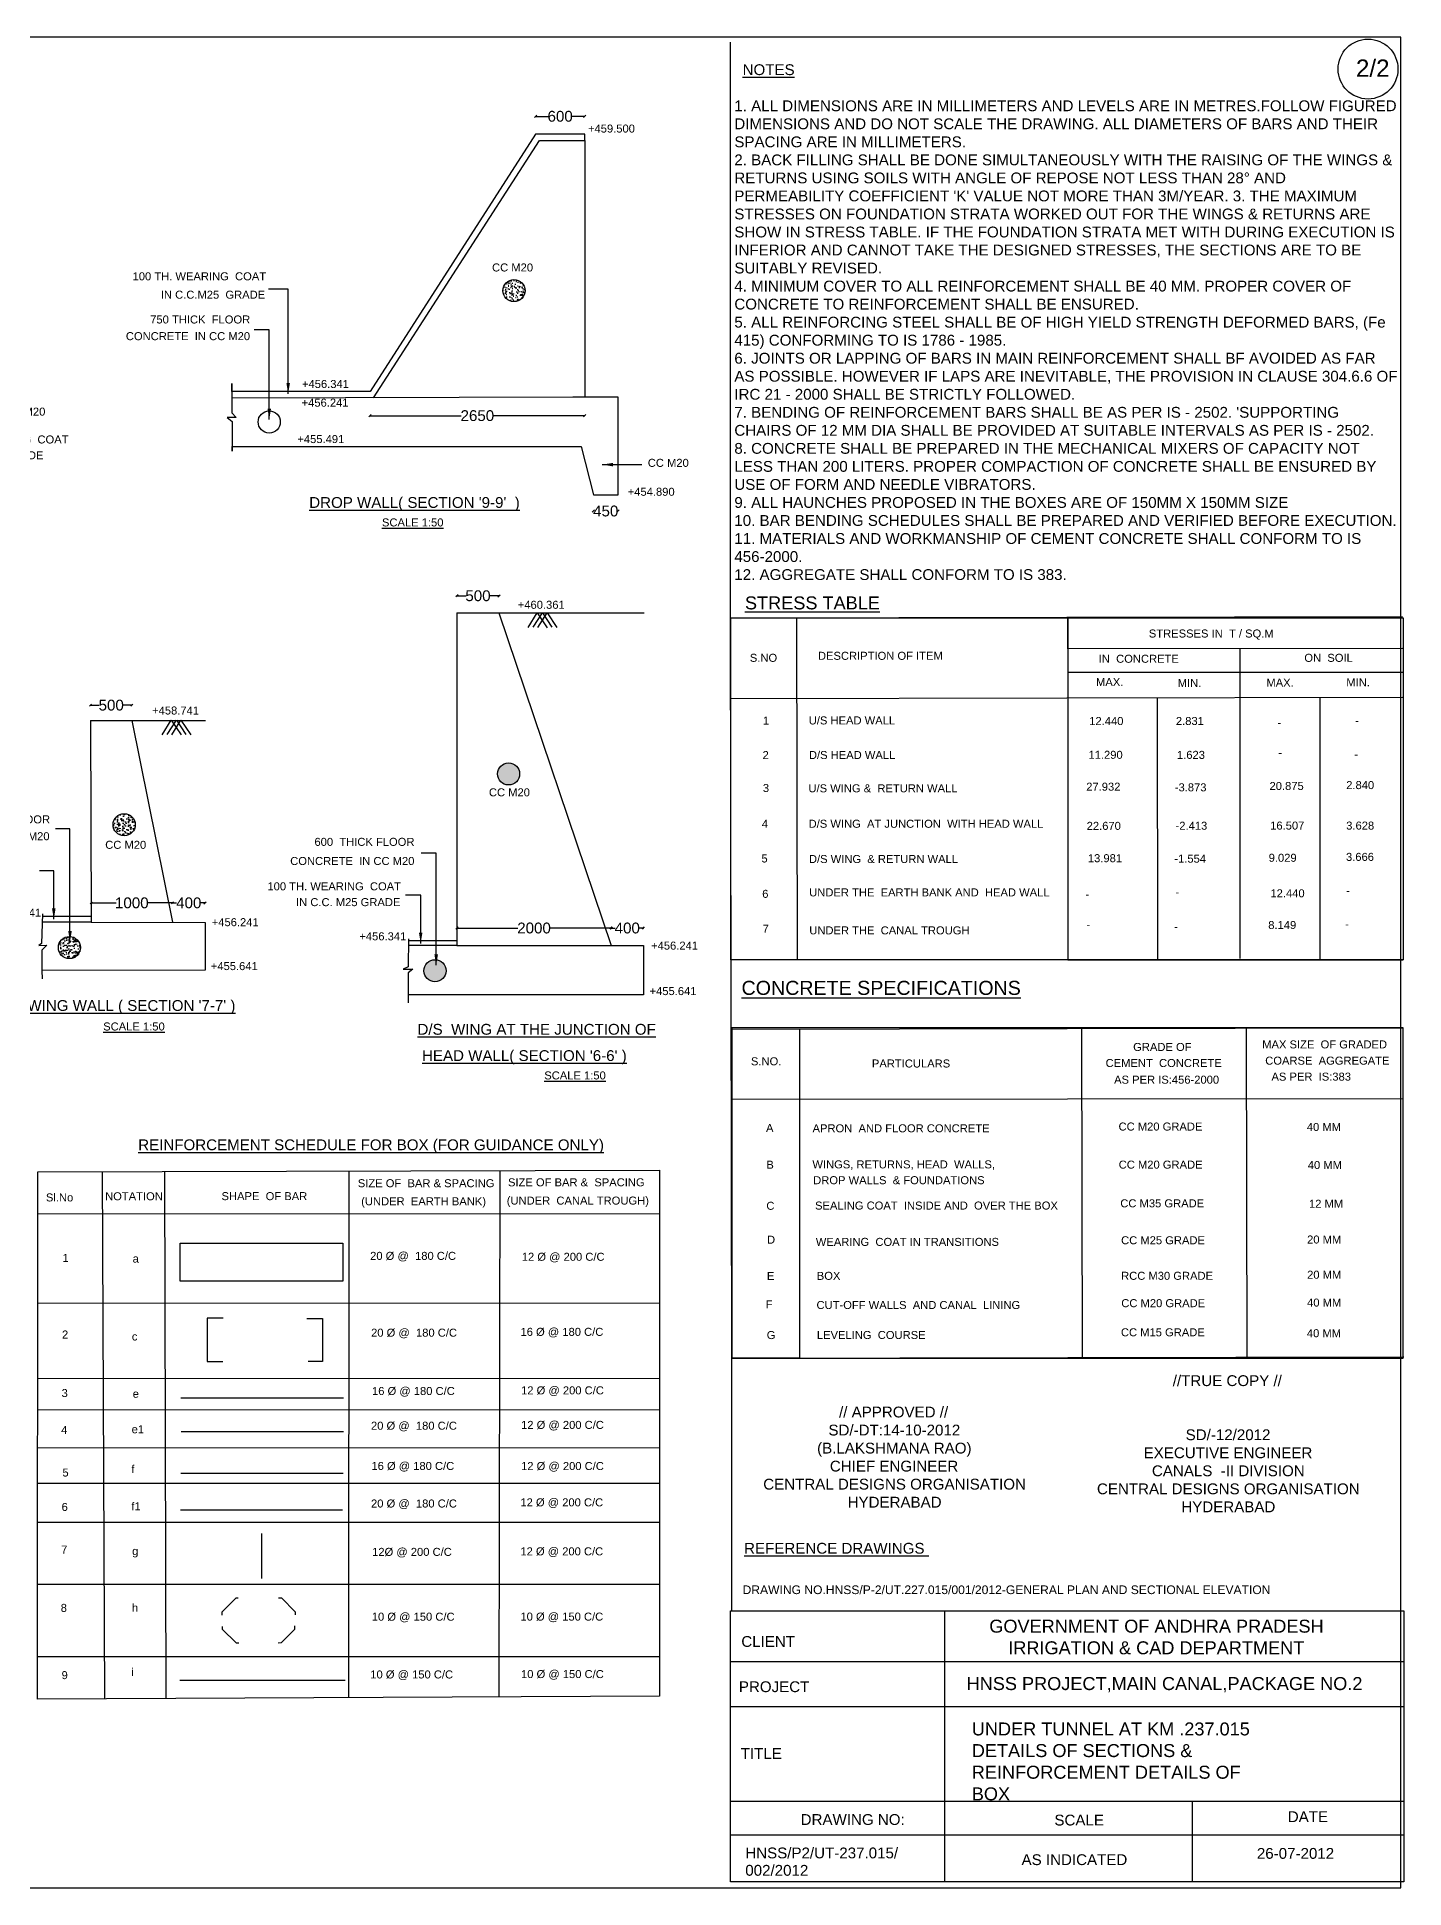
# Model space of a CAD drawing. Header units: millimetres. Extents: x 5124 to 2909731, y 2311 to 44621088.
# Drawn here: x 2846527 to 2909731, y 44535521 to 44621088 of the extents above; entities that cross this region are included whole.
import ezdxf

# ---------------------------------------------------------------- set-up
doc = ezdxf.new("R2010")
doc.units = ezdxf.units.MM
doc.header["$MEASUREMENT"] = 0
for name, color, linetype in [('DIMENSION', 7, 'Continuous'), ('DRAWING', 2, 'Continuous'), ('TEXT', 1, 'Continuous')]:
    doc.layers.add(name, color=color, linetype=linetype)
doc.styles.get("Standard").update_dxf_attribs({"font": 'arial.ttf', "height": 500})
doc.dimstyles.get("Standard").update_dxf_attribs({"dimtxt": 80, "dimasz": 100, "dimexe": 0.18, "dimexo": 0.0625, "dimgap": 0.09, "dimtad": 0, "dimdec": 0, "dimzin": 0, "dimdsep": 46, "dimtxsty": 'Standard', "dimblk": 'OBLIQUE', "dimcen": 0.09, "dimse1": 1, "dimse2": 1, "dimadec": 0, "dimazin": 0, "dimtfac": 1, "dimtdec": 0, "dimtofl": 0, "dimtmove": 0, "dimatfit": 3, "dimfxl": 0, "dimtolj": 1, "dimtzin": 0, "dimarcsym": 0})
pattern_1 = [(50, (0, 0), (358.6300913, -31.3760675), [37.5, -412.5]), (355, (0, 0), (-69.3756668, 376.096067), [30, -330]), (100.4514, (29.9, -2.6), (289.2546909, 344.719771), [31.870095, -350.571056]), (46.1842, (0, 100), (533.6205243, -82.759507), [56.25, -618.75]), (96.6356, (44.47, 93.1), (467.331353, 487.0589355), [47.805144, -525.8565]), (351.1842, (0, 100), (467.3309726, 487.0593005), [45, -495]), (21, (50, 75), (298.453526, -201.3094453), [37.5, -412.5]), (326, (50, 75), (121.657666, 362.5750225), [30, -330]), (71.4514, (74.87, 58.22), (420.1113143, 161.2652484), [31.870095, -350.571056]), (37.5, (0, 0), (6.07992766, 166.4469269), [0, -326, 0, -335, 0, -331.25]), (7.5, (0, 0), (131.5347687, 197.20585594), [0, -191, 0, -318.5, 0, -126.25]), (327.5, (-111.5, 0), (266.9112181, -11.27743587), [0, -125, 0, -390, 0, -517.5]), (317.5, (-161.5, 0), (291.5930847, 50.0524912), [0, -162.5, 0, -259, 0, -367.5])]

# ---------------------------------------------------------------- blocks, each defined once
blk = doc.blocks.new('_Oblique')
at = {"color": 0, "linetype": 'ByBlock', "lineweight": -2}
blk.add_line((-0.5, -0.5), (0.5, 0.5), dxfattribs=at)
blk = doc.blocks.new('*D14')
at = {"layer": 'Defpoints', "color": 0, "transparency": 16777216}
for p in [(2871849, 44617420), (2869581, 44616592), (2871849, 44616592)]:
    blk.add_point(p, dxfattribs=at)
at = {"layer": 'DIMENSION', "color": 0, "lineweight": -2, "transparency": 16777216}
for p, q in [((2869581, 44617420), (2870162, 44617420)), ((2871849, 44617420), (2871268, 44617420))]:
    blk.add_line(p, q, dxfattribs=at)
at = {"layer": 'DIMENSION', "color": 0, "lineweight": -2, "transparency": 16777216, "xscale": 100, "yscale": 100, "zscale": 100, "rotation": 180}
blk.add_blockref('_Oblique', (2869581, 44617420), dxfattribs=at)
at = {"layer": 'DIMENSION', "color": 0, "lineweight": -2, "transparency": 16777216, "xscale": 100, "yscale": 100, "zscale": 100}
blk.add_blockref('_Oblique', (2871849, 44617420), dxfattribs=at)
at = {"layer": 'DIMENSION', "color": 0, "transparency": 16777216, "insert": (2870715, 44617420), "char_height": 500, "attachment_point": 5}
blk.add_mtext('\\A1;600', dxfattribs=at)
blk = doc.blocks.new('*D15')
at = {"layer": 'Defpoints', "color": 0, "transparency": 16777216}
for p in [(2861925, 44604705), (2871849, 44604432), (2871849, 44603583)]:
    blk.add_point(p, dxfattribs=at)
at = {"layer": 'DIMENSION', "color": 0, "lineweight": -2, "transparency": 16777216}
for p, q in [((2861925, 44603583), (2866137, 44603583)), ((2871849, 44603583), (2867637, 44603583))]:
    blk.add_line(p, q, dxfattribs=at)
at = {"layer": 'DIMENSION', "color": 0, "lineweight": -2, "transparency": 16777216, "xscale": 100, "yscale": 100, "zscale": 100, "rotation": 180}
blk.add_blockref('_Oblique', (2861925, 44603583), dxfattribs=at)
at = {"layer": 'DIMENSION', "color": 0, "lineweight": -2, "transparency": 16777216, "xscale": 100, "yscale": 100, "zscale": 100}
blk.add_blockref('_Oblique', (2871849, 44603583), dxfattribs=at)
at = {"layer": 'DIMENSION', "color": 0, "transparency": 16777216, "insert": (2866887, 44603583), "char_height": 500, "attachment_point": 5}
blk.add_mtext('\\A1;2650', dxfattribs=at)
blk = doc.blocks.new('*D16')
at = {"layer": 'Defpoints', "color": 0, "transparency": 16777216}
for p in [(2872252, 44599927), (2873391, 44599927), (2873391, 44599173)]:
    blk.add_point(p, dxfattribs=at)
at = {"layer": 'DIMENSION', "color": 0, "lineweight": -2, "transparency": 16777216}
for p, q in [((2872252, 44599173), (2872260, 44599173)), ((2873391, 44599173), (2873383, 44599173))]:
    blk.add_line(p, q, dxfattribs=at)
at = {"layer": 'DIMENSION', "color": 0, "lineweight": -2, "transparency": 16777216, "xscale": 100, "yscale": 100, "zscale": 100, "rotation": 180}
blk.add_blockref('_Oblique', (2872252, 44599173), dxfattribs=at)
at = {"layer": 'DIMENSION', "color": 0, "lineweight": -2, "transparency": 16777216, "xscale": 100, "yscale": 100, "zscale": 100}
blk.add_blockref('_Oblique', (2873391, 44599173), dxfattribs=at)
at = {"layer": 'DIMENSION', "color": 0, "transparency": 16777216, "insert": (2872822, 44599173), "char_height": 500, "attachment_point": 5}
blk.add_mtext('\\A1;450', dxfattribs=at)
blk = doc.blocks.new('*D25')
at = {"layer": 'Defpoints', "color": 0, "transparency": 16777216}
for p in [(2850913, 44590199), (2849002, 44589494), (2850913, 44589493)]:
    blk.add_point(p, dxfattribs=at)
at = {"layer": 'DIMENSION', "color": 0, "lineweight": -2, "transparency": 16777216}
for p, q in [((2849002, 44590199), (2849406, 44590199)), ((2850913, 44590199), (2850509, 44590199))]:
    blk.add_line(p, q, dxfattribs=at)
at = {"layer": 'DIMENSION', "color": 0, "lineweight": -2, "transparency": 16777216, "xscale": 100, "yscale": 100, "zscale": 100, "rotation": 180}
blk.add_blockref('_Oblique', (2849002, 44590199), dxfattribs=at)
at = {"layer": 'DIMENSION', "color": 0, "lineweight": -2, "transparency": 16777216, "xscale": 100, "yscale": 100, "zscale": 100}
blk.add_blockref('_Oblique', (2850913, 44590199), dxfattribs=at)
at = {"layer": 'DIMENSION', "color": 0, "transparency": 16777216, "insert": (2849958, 44590199), "char_height": 500, "attachment_point": 5}
blk.add_mtext('\\A1;500', dxfattribs=at)
blk = doc.blocks.new('*D26')
at = {"layer": 'Defpoints', "color": 0, "transparency": 16777216}
for p in [(2852794, 44581059), (2849027, 44580170), (2852794, 44580175)]:
    blk.add_point(p, dxfattribs=at)
at = {"layer": 'DIMENSION', "color": 0, "lineweight": -2, "transparency": 16777216}
for p, q in [((2849027, 44581059), (2850188, 44581059)), ((2852794, 44581059), (2851633, 44581059))]:
    blk.add_line(p, q, dxfattribs=at)
at = {"layer": 'DIMENSION', "color": 0, "lineweight": -2, "transparency": 16777216, "xscale": 100, "yscale": 100, "zscale": 100, "rotation": 180}
blk.add_blockref('_Oblique', (2849027, 44581059), dxfattribs=at)
at = {"layer": 'DIMENSION', "color": 0, "lineweight": -2, "transparency": 16777216, "xscale": 100, "yscale": 100, "zscale": 100}
blk.add_blockref('_Oblique', (2852794, 44581059), dxfattribs=at)
at = {"layer": 'DIMENSION', "color": 0, "transparency": 16777216, "insert": (2850910, 44581059), "char_height": 500, "attachment_point": 5}
blk.add_mtext('\\A1;1000', dxfattribs=at)
blk = doc.blocks.new('*D27')
at = {"layer": 'Defpoints', "color": 0, "transparency": 16777216}
for p in [(2854295, 44581059), (2852794, 44580175), (2854295, 44580180)]:
    blk.add_point(p, dxfattribs=at)
at = {"layer": 'DIMENSION', "color": 0, "lineweight": -2, "transparency": 16777216}
for p, q in [((2852794, 44581059), (2852983, 44581059)), ((2854295, 44581059), (2854106, 44581059))]:
    blk.add_line(p, q, dxfattribs=at)
at = {"layer": 'DIMENSION', "color": 0, "lineweight": -2, "transparency": 16777216, "xscale": 100, "yscale": 100, "zscale": 100, "rotation": 180}
blk.add_blockref('_Oblique', (2852794, 44581059), dxfattribs=at)
at = {"layer": 'DIMENSION', "color": 0, "lineweight": -2, "transparency": 16777216, "xscale": 100, "yscale": 100, "zscale": 100}
blk.add_blockref('_Oblique', (2854295, 44581059), dxfattribs=at)
at = {"layer": 'DIMENSION', "color": 0, "transparency": 16777216, "insert": (2853544, 44581059), "char_height": 500, "attachment_point": 5}
blk.add_mtext('\\A1;400', dxfattribs=at)
blk = doc.blocks.new('*D28')
at = {"layer": 'Defpoints', "color": 0, "transparency": 16777216}
for p in [(2867885, 44595256), (2865945, 44594463), (2867885, 44594463)]:
    blk.add_point(p, dxfattribs=at)
at = {"layer": 'DIMENSION', "color": 0, "lineweight": -2, "transparency": 16777216}
for p, q in [((2865945, 44595256), (2866363, 44595256)), ((2867885, 44595256), (2867467, 44595256))]:
    blk.add_line(p, q, dxfattribs=at)
at = {"layer": 'DIMENSION', "color": 0, "lineweight": -2, "transparency": 16777216, "xscale": 100, "yscale": 100, "zscale": 100, "rotation": 180}
blk.add_blockref('_Oblique', (2865945, 44595256), dxfattribs=at)
at = {"layer": 'DIMENSION', "color": 0, "lineweight": -2, "transparency": 16777216, "xscale": 100, "yscale": 100, "zscale": 100}
blk.add_blockref('_Oblique', (2867885, 44595256), dxfattribs=at)
at = {"layer": 'DIMENSION', "color": 0, "transparency": 16777216, "insert": (2866915, 44595256), "char_height": 500, "attachment_point": 5}
blk.add_mtext('\\A1;500', dxfattribs=at)
blk = doc.blocks.new('*D29')
at = {"layer": 'Defpoints', "color": 0, "transparency": 16777216}
for p in [(2873070, 44579896), (2865945, 44579088), (2873070, 44579088)]:
    blk.add_point(p, dxfattribs=at)
at = {"layer": 'DIMENSION', "color": 0, "lineweight": -2, "transparency": 16777216}
for p, q in [((2865945, 44579896), (2868757, 44579896)), ((2873070, 44579896), (2870258, 44579896))]:
    blk.add_line(p, q, dxfattribs=at)
at = {"layer": 'DIMENSION', "color": 0, "lineweight": -2, "transparency": 16777216, "xscale": 100, "yscale": 100, "zscale": 100, "rotation": 180}
blk.add_blockref('_Oblique', (2865945, 44579896), dxfattribs=at)
at = {"layer": 'DIMENSION', "color": 0, "lineweight": -2, "transparency": 16777216, "xscale": 100, "yscale": 100, "zscale": 100}
blk.add_blockref('_Oblique', (2873070, 44579896), dxfattribs=at)
at = {"layer": 'DIMENSION', "color": 0, "transparency": 16777216, "insert": (2869508, 44579896), "char_height": 500, "attachment_point": 5}
blk.add_mtext('\\A1;2000', dxfattribs=at)
blk = doc.blocks.new('*D30')
at = {"layer": 'Defpoints', "color": 0, "transparency": 16777216}
for p in [(2874567, 44579896), (2873070, 44579088), (2874567, 44579088)]:
    blk.add_point(p, dxfattribs=at)
at = {"layer": 'DIMENSION', "color": 0, "lineweight": -2, "transparency": 16777216}
for p, q in [((2873070, 44579896), (2873257, 44579896)), ((2874567, 44579896), (2874380, 44579896))]:
    blk.add_line(p, q, dxfattribs=at)
at = {"layer": 'DIMENSION', "color": 0, "lineweight": -2, "transparency": 16777216, "xscale": 100, "yscale": 100, "zscale": 100, "rotation": 180}
blk.add_blockref('_Oblique', (2873070, 44579896), dxfattribs=at)
at = {"layer": 'DIMENSION', "color": 0, "lineweight": -2, "transparency": 16777216, "xscale": 100, "yscale": 100, "zscale": 100}
blk.add_blockref('_Oblique', (2874567, 44579896), dxfattribs=at)
at = {"layer": 'DIMENSION', "color": 0, "transparency": 16777216, "insert": (2873818, 44579896), "char_height": 500, "attachment_point": 5}
blk.add_mtext('\\A1;400', dxfattribs=at)

msp = doc.modelspace()

# ---------------------------------------------------------------- hatches: boundary and pattern name
at = {"layer": 'DIMENSION'}
h = msp.add_hatch(dxfattribs=at)
h.set_pattern_fill('AR-CONC', color=256, scale=50, style=0)
h.set_pattern_definition(pattern_1)
h.paths.add_polyline_path([(2868068.7, 44609366.2, 1), (2869091.8, 44609366.2, 1)])
h = msp.add_hatch(dxfattribs=at)
h.set_pattern_fill('AR-CONC', color=256, scale=50, style=0)
h.set_pattern_definition(pattern_1)
h.paths.add_polyline_path([(2867817.1, 44587024.6, 1), (2868840.2, 44587024.6, 1)])
h.paths.add_polyline_path([(2864416.5, 44577921.7, 1), (2865439.6, 44577921.7, 1)])
h = msp.add_hatch(dxfattribs=at)
h.set_pattern_fill('AR-CONC', color=256, scale=50, style=0)
h.set_pattern_definition(pattern_1)
h.paths.add_polyline_path([(2850045.2, 44584672.1, 1), (2851068.3, 44584672.1, 1)])
h.paths.add_polyline_path([(2847515.7, 44578996.7, 1), (2848538.7, 44578996.7, 1)])

# ---------------------------------------------------------------- linework, layer by layer
at = {"layer": 'DIMENSION', "color": 0}
for points in [[(2909588.2, 44621087.8), (2778033.6, 44621087.8), (2778033.6, 44535521), (2909588.2, 44535521)], [(2878610.2, 44594235.2), (2909688, 44594235.2), (2909688, 44578431.7), (2878610.2, 44578431.7)], [(2909694.3, 44575282), (2878652.7, 44575282), (2878652.7, 44560017.9), (2909694.3, 44560017.9)], [(2878596.7, 44548335.2), (2909730.8, 44548335.2), (2909730.8, 44535801.6), (2878596.7, 44535801.6)]]:
    msp.add_lwpolyline(points, close=True, dxfattribs=at)
for points in [[(2878652.7, 44548335.2), (2878652.7, 44560017.9), (2878586, 44594235.1), (2878586, 44620845.1)], [(2846560.8, 44562565), (2875314.1, 44562556.5)], [(2846560.8, 44559089.4), (2875314.1, 44559081)], [(2846560.8, 44557634.6), (2875314.1, 44557626.1)], [(2846560.8, 44555883.3), (2875314.1, 44555874.9)], [(2846560.8, 44554239.8), (2875314.1, 44554231.4)], [(2846560.8, 44552434.7), (2875314.1, 44552426.3)], [(2846560.8, 44549568.3), (2875314.1, 44549559.8)], [(2888492.3, 44548335.2), (2888492.3, 44535801.6)], [(2846560.8, 44546227.4), (2875314.1, 44546219)], [(2878596.7, 44545986), (2909730.8, 44545986)], [(2878596.7, 44543909.5), (2909730.8, 44543909.5)], [(2878596.7, 44539534), (2909730.8, 44539534)], [(2899943.5, 44539534), (2899943.5, 44535801.6)], [(2878596.7, 44537976.6), (2909730.8, 44537976.6)]]:
    msp.add_lwpolyline(points, dxfattribs=at)
msp.add_circle((2908068.5, 44619607.5), 1385.1, dxfattribs=at)
at = {"layer": 'DRAWING', "color": 0}
for points in [[(2871848.9, 44616323.5), (2871848.9, 44616592), (2869580.5, 44616592), (2861925.4, 44604705.3), (2855538, 44604705.3), (2855538, 44605077), (2855538, 44603719.3), (2855735.6, 44603496.4), (2855325.2, 44603496.4), (2855549.4, 44603310.4), (2855549.4, 44601936), (2855549.4, 44602158), (2871684.3, 44602158), (2872252.5, 44599926.5), (2873390.6, 44599926.5), (2873390.6, 44604431.7), (2871297.2, 44604431.7), (2855538, 44604398.2), (2855538, 44604398.2)], [(2862092.1, 44604412.1), (2869760.2, 44616311.6), (2871848.9, 44616311.6), (2871848.9, 44604431.7)], [(2865945.1, 44594462.6), (2865945.1, 44579088), (2874566.6, 44579088), (2874566.6, 44576810.8), (2863714.2, 44576810.8)], [(2865945.1, 44594462.6), (2874595.2, 44594462.6)], [(2867884.7, 44594462.6), (2873070, 44579088)], [(2869233.4, 44593794.8), (2869656.7, 44594462.6), (2870112.3, 44593781)], [(2869468.1, 44593799.4), (2869900.6, 44594462.6), (2870333.1, 44593799.4)], [(2869684.4, 44593785.6), (2870107.7, 44594462.6), (2870558.6, 44593785.6)], [(2878610.2, 44594235.2), (2909657.2, 44594295.6)], [(2909660.1, 44592825.9), (2894187.3, 44592805.5), (2894187.3, 44592805.5), (2894184.5, 44594265.5), (2894184.5, 44578431.7), (2878629.8, 44578412.4)], [(2881690.2, 44578416.2), (2881659.4, 44594241.1)], [(2902148.1, 44592816), (2902148.1, 44578488.3)], [(2909662.3, 44591710.8), (2894184.5, 44591710.8)], [(2878614.8, 44590514), (2909664.5, 44590574.5)], [(2898349.7, 44578431.7), (2898339.6, 44590552.4), (2898339.6, 44590552.4)], [(2905845.3, 44590567), (2905845.3, 44578431.7)], [(2849002.2, 44589494.2), (2849026.6, 44580169.7), (2854294.8, 44580148.9), (2854301.3, 44577954.4), (2846757.2, 44577927.9)], [(2849002.2, 44589494.2), (2854311.9, 44589489.7)], [(2850913.3, 44589492.6), (2852794.3, 44580175.5)], [(2852308.3, 44588836.1), (2852731.6, 44589504), (2853187.1, 44588822.4)], [(2852543, 44588840.7), (2852975.5, 44589504), (2853408, 44588840.7)], [(2852759.2, 44588827), (2853182.5, 44589504), (2853633.4, 44588827)], [(2846775.4, 44580558.5), (2846735.3, 44579175.2), (2846611.2, 44579093.6), (2846981, 44579105.6), (2846745.1, 44578870), (2846757.2, 44577927.9), (2846759.2, 44577553.8)], [(2846775.4, 44580439.7), (2849021.7, 44580439.7)], [(2849026.8, 44580168.5), (2846771.8, 44580168.5)], [(2863699.4, 44579397.6), (2863691.2, 44578103.3), (2863464, 44577999.9), (2863907.1, 44577999.9), (2863693.4, 44577829.2), (2863693.4, 44576442.2)], [(2865945.1, 44579088), (2863690.1, 44579088)], [(2863698.9, 44579316.3), (2865945.1, 44579316.3)], [(2894184.5, 44578431.7), (2909688, 44578431.7)], [(2878633.8, 44575221.4), (2909694.3, 44575282)], [(2881783.6, 44575227.6), (2881783.6, 44560021.8), (2878652.7, 44560017.9), (2909723.9, 44560078.4)], [(2894861.4, 44560049.4), (2894831.8, 44575253)], [(2902429.2, 44575267.8), (2902458.8, 44560064.2)], [(2909700.7, 44572005.7), (2878637.8, 44571967.1)], [(2846564.8, 44568620.3), (2875315.9, 44568697.8), (2875308.8, 44544385.8), (2846548.6, 44544254.4), (2846564.8, 44568620.3)], [(2849532.3, 44568628.3), (2849643.6, 44544268.5)], [(2852497.3, 44544281.6), (2852431.7, 44568636.1)], [(2860940.4, 44568659), (2860928.7, 44544320.1)], [(2867902.1, 44544351.9), (2867938.9, 44568677.9)], [(2846563.5, 44566699), (2875315.3, 44566690.6)], [(2853141.4, 44565327.6), (2860672.7, 44565327.6), (2860672.7, 44563579.4), (2853143.5, 44563579.4), (2853143.5, 44565327.6)], [(2855140.2, 44561862.8), (2854395.5, 44561862.8), (2854395.5, 44559862), (2855123.1, 44559862)], [(2859000.9, 44561854.2), (2859728.5, 44561854.2), (2859728.5, 44559862), (2859060.8, 44559862)], [(2853170.5, 44558185.8), (2860690.4, 44558185.8)], [(2853198.3, 44556617.4), (2860704, 44556617.4)], [(2853170.1, 44554695.1), (2860675.8, 44554695.1)], [(2853156.2, 44553008.5), (2860648.3, 44553008.5)], [(2856909.1, 44551902.5), (2856909.1, 44549824.5)], [(2855083.7, 44548138.5), (2855083.7, 44548293.4), (2855732.1, 44548927), (2855821.4, 44548936.4)], [(2857691.3, 44548936.4), (2857827.5, 44548936.4), (2858457.1, 44548284), (2858466.5, 44548152.6)], [(2855088.2, 44547616.2), (2855088.2, 44547489.5), (2855731.9, 44546860.6), (2855858.7, 44546860.6)], [(2857678.1, 44546855.5), (2857837.8, 44546874.2), (2858443.9, 44547489), (2858448.6, 44547634.5)], [(2853127.7, 44545127.4), (2860777, 44545127.4)]]:
    msp.add_lwpolyline(points, dxfattribs=at)
for centre in [(2868580.2, 44609366.2), (2857262.1, 44603293.1), (2868328.7, 44587024.6), (2850556.8, 44584672.1), (2848027.2, 44578996.7), (2864928.1, 44577921.7)]:
    msp.add_circle(centre, 511.5, dxfattribs=at)

# ---------------------------------------------------------------- texts
at = {"layer": 'DIMENSION', "color": 0}
for s, height, p in [('%%UNOTES', 500, (2879151, 44619328.2)), ('2/2', 800, (2907509.6, 44619247.6)), ('%%UREFERENCE DRAWINGS ', 500, (2879220.7, 44550975.5)), ('DRAWING NO.HNSS/P-2/UT.227.015/001/2012-GENERAL PLAN AND SECTIONAL ELEVATION', 400, (2879150, 44549106.8)), ('CLIENT ', 500, (2879091.6, 44546665.3)), ('PROJECT', 500, (2878978.5, 44544574.7)), ('TITLE', 500, (2879063.4, 44541487)), ('DRAWING NO:', 500, (2881834.7, 44538435.8)), ('SCALE ', 500, (2893567.8, 44538409.7)), ('DATE ', 500, (2904358.3, 44538565.9)), ('HNSS/P2/UT-237.015/', 500, (2879275.6, 44536890.5)), ('AS INDICATED ', 500, (2892048.6, 44536579.5)), ('26-07-2012', 500, (2902928.5, 44536869.6)), ('002/2012', 500, (2879275.6, 44536087.3))]:
    msp.add_text(s, height=height, dxfattribs=at).set_placement(p)
at = {"layer": 'DIMENSION', "color": 0, "attachment_point": 1}
for s, insert, char_height, width in [("1. ALL DIMENSIONS ARE IN MILLIMETERS AND LEVELS ARE IN METRES.FOLLOW FIGURED DIMENSIONS AND DO NOT SCALE THE DRAWING. ALL DIAMETERS OF BARS AND THEIR SPACING ARE IN MILLIMETERS. \\P2. BACK FILLING SHALL BE DONE SIMULTANEOUSLY WITH THE RAISING OF THE WINGS & RETURNS USING SOILS WITH ANGLE OF REPOSE NOT LESS THAN 28° AND PERMEABILITY COEFFICIENT 'K' VALUE NOT MORE THAN 3M/YEAR. 3. THE MAXIMUM STRESSES ON FOUNDATION STRATA WORKED OUT FOR THE WINGS & RETURNS ARE SHOW IN STRESS TABLE. IF THE FOUNDATION STRATA MET WITH DURING EXECUTION IS INFERIOR AND CANNOT TAKE THE DESIGNED STRESSES, THE SECTIONS ARE TO BE SUITABLY REVISED. \\P4. MINIMUM COVER TO ALL REINFORCEMENT SHALL BE 40 MM. PROPER COVER OF CONCRETE TO REINFORCEMENT SHALL BE ENSURED. \\P5. ALL REINFORCING STEEL SHALL BE OF HIGH YIELD STRENGTH DEFORMED BARS, (Fe 415) CONFORMING TO IS 1786 - 1985. \\P6. JOINTS OR LAPPING OF BARS IN MAIN REINFORCEMENT SHALL BF AVOIDED AS FAR AS POSSIBLE. HOWEVER IF LAPS ARE INEVITABLE, THE PROVISION IN CLAUSE 304.6.6 OF IRC 21 - 2000 SHALL BE STRICTLY FOLLOWED. \\P7. BENDING OF REINFORCEMENT BARS SHALL BE AS PER IS - 2502. 'SUPPORTING CHAIRS OF 12 MM DIA SHALL BE PROVIDED AT SUITABLE INTERVALS AS PER IS - 2502. \\P8. CONCRETE SHALL BE PREPARED IN THE MECHANICAL MIXERS OF CAPACITY NOT LESS THAN 200 LITERS. PROPER COMPACTION OF CONCRETE SHALL BE ENSURED BY USE OF FORM AND NEEDLE VIBRATORS. \\P9. ALL HAUNCHES PROPOSED IN THE BOXES ARE OF 150MM X 150MM SIZE \\P10. BAR BENDING SCHEDULES SHALL BE PREPARED AND VERIFIED BEFORE EXECUTION. 11. MATERIALS AND WORKMANSHIP OF CEMENT CONCRETE SHALL CONFORM TO IS 456-2000. \\P12. AGGREGATE SHALL CONFORM TO IS 383. ", (2878769, 44618158.4), 500, 30619.573), ('\\pi3551.3;//TRUE COPY //\\P\\pi6074;\\P\\pi5977; \\P\\pi4147.2;SD/-12/2012 \\P\\pi2205.3;EXECUTIVE ENGINEER \\P\\pi2588;CANALS  -II DIVISION  \\P\\pi46.044;CENTRAL DESIGNS ORGANISATION \\P\\pi3947;HYDERABAD', (2895488.6, 44559223.4), 500, 12148.022), ('\\pi3648;// APPROVED // \\P\\pi3157.6;SD/-DT:14-10-2012 \\P\\pi2634;(B.LAKSHMANA RAO) \\P\\pi3223.9;CHIEF ENGINEER  \\P\\pi143.08;CENTRAL DESIGNS ORGANISATION  \\P\\pi4044;HYDERABAD ', (2879961.8, 44557773.1), 500, 12342.087), ('\\pi967.05;GOVERNMENT OF ANDHRA PRADESH \\P\\pi1843.5;IRRIGATION & CAD DEPARTMENT', (2889589.7, 44547923.8), 600, 17283.621), ('HNSS PROJECT,MAIN CANAL,PACKAGE NO.2', (2889507.5, 44545270.4), 600, 19314.294), ('UNDER TUNNEL AT KM .237.015\\PDETAILS OF SECTIONS & REINFORCEMENT DETAILS OF BOX ', (2889747.6, 44543172.6), 600, 14390.741)]:
    msp.add_mtext(s, dxfattribs=dict(at, insert=insert, char_height=char_height, width=width))
at = {"layer": 'TEXT', "color": 0}
for s, height, p in [('+459.500', 370, (2872001.8, 44616670.9)), ('CC M20', 370, (2867566.4, 44610249.4)), ('100 TH. WEARING  COAT', 370, (2850945, 44609841)), ('IN C.C.M25  GRADE', 370, (2852251.5, 44608991.3)), ('750 THICK  FLOOR', 370, (2851760.6, 44607845.1)), ('CONCRETE  IN CC M20', 370, (2850635.1, 44607074.1)), ('+456.341', 370, (2858777.4, 44604864)), ('+456.241', 370, (2858759.9, 44603998.3)), ('CONCRETE  IN CC M20', 370, (2841169.8, 44603585.4)), ('100 TH. WEARING  COAT', 370, (2841809, 44602298.4)), ('+455.491', 370, (2858564.2, 44602316.9)), ('IN C.C. M25 GRADE', 370, (2842000.5, 44601565.8)), ('CC M20', 370, (2874767.4, 44601217.5)), ('+454.890', 370, (2873838.5, 44599880.3)), ("%%UDROP WALL( SECTION '9-9'  )", 500, (2859112.1, 44599319.5)), ('%%USCALE 1:50', 370, (2862475.9, 44598462.9)), ('+460.361', 370, (2868755.4, 44594656.1)), ('%%USTRESS TABLE', 600, (2879259.4, 44594628.5)), ('STRESSES IN  T / SQ.M', 370, (2897932.7, 44593328)), ('S.NO', 370, (2879486.1, 44592204.6)), ('DESCRIPTION OF ITEM', 370, (2882634.9, 44592297.2)), ('IN  CONCRETE', 370, (2895617.3, 44592160.8)), ('ON  SOIL', 370, (2905123.9, 44592203.8)), ('MAX.', 370, (2895492, 44591085.4)), ('MIN.', 370, (2907063.7, 44591072.8)), ('MIN.', 370, (2899267.2, 44591042.3)), ('MAX.', 370, (2903369.4, 44591054.8)), ('+458.741', 370, (2851847.5, 44589768.3)), ('1', 370, (2880088.1, 44589301.8)), ('U/S HEAD WALL', 370, (2882210, 44589309.7)), ('12.440', 370, (2895177.2, 44589281.7)), ('2.831', 370, (2899184.5, 44589284.4)), ('-', 370, (2903879.1, 44589206.8)), ('-', 370, (2907475, 44589298.4)), ('2', 370, (2880074, 44587709.3)), ('D/S HEAD WALL', 370, (2882217.7, 44587711.8)), ('11.290', 370, (2895143.2, 44587721)), ('1.623', 370, (2899234.4, 44587717.7)), ('-', 370, (2903919.8, 44587823)), ('-', 370, (2907434.1, 44587741.6)), ('CC M20', 370, (2867421.7, 44585985.7)), ('3', 370, (2880088.1, 44586187.4)), ('U/S WING &  RETURN WALL', 370, (2882195.8, 44586172.1)), ('27.932', 370, (2895039.2, 44586246.8)), ('-3.873', 370, (2899133.4, 44586216.2)), ('20.875', 370, (2903513.9, 44586280.3)), ('2.840', 370, (2907058.8, 44586321.1)), ('600 THICK  FLOOR', 370, (2842507.2, 44584735.9)), ('4', 370, (2880039.3, 44584530.3)), ('D/S WING  AT JUNCTION  WITH HEAD WALL', 370, (2882203.7, 44584533.2)), ('22.670', 370, (2895059.3, 44584436.1)), ('-2.413', 370, (2899169.8, 44584441.4)), ('16.507', 370, (2903544.4, 44584448.8)), ('3.628', 370, (2907058.8, 44584448.8)), ('CONCRETE  IN CC M20', 370, (2841364.4, 44583957)), ('CC M20', 370, (2849680.4, 44583559.2)), ('600  THICK FLOOR', 370, (2859355, 44583696.2)), ('CONCRETE  IN CC M20', 370, (2858233.7, 44582812)), ('5', 370, (2880021.6, 44582928.6)), ('D/S WING  & RETURN WALL', 370, (2882218.8, 44582903.9)), ('13.981', 370, (2895114.8, 44582941.4)), ('-1.554', 370, (2899112.1, 44582919.4)), ('9.029', 370, (2903473.9, 44582961.3)), ('3.666', 370, (2907049.3, 44583002)), ('100 TH. WEARING  COAT', 370, (2857181.7, 44581640.4)), ('IN C.C. M25 GRADE', 370, (2858503.6, 44580909.5)), ('6', 370, (2880057.5, 44581293.7)), ('UNDER THE  EARTH BANK AND  HEAD WALL', 370, (2882229.9, 44581360.2)), ('-', 370, (2895004.2, 44581275.6)), ('-', 370, (2899161.1, 44581372.7)), ('12.440', 370, (2903555.9, 44581319)), ('-', 370, (2907060.6, 44581440.4)), ('+456.341', 370, (2844546.4, 44580421.9)), ('+456.241', 370, (2854605.5, 44579983.1)), ('+456.341', 370, (2861429.6, 44579330.1)), ('7', 370, (2880075.3, 44579679)), ('UNDER THE  CANAL TROUGH', 370, (2882233.8, 44579604.7)), ('-', 370, (2895050.4, 44579864)), ('-', 370, (2899102.7, 44579780.9)), ('8.149', 370, (2903454.7, 44579851.7)), ('-', 370, (2907004.4, 44579894.1)), ('+456.241', 370, (2874919.4, 44578899.3)), ('+455.641', 370, (2854562.9, 44577953.4)), ('+455.641', 370, (2874848.4, 44576798.1)), ('%%UCONCRETE SPECIFICATIONS', 650, (2879100.6, 44576806.8)), ("%%UD/S  WING WALL ( SECTION '7-7' )", 500, (2844530.1, 44576066.5)), ('%%USCALE 1:50', 370, (2849587.6, 44575161.5)), ('%%UD/S  WING AT THE JUNCTION OF', 500, (2864118.6, 44574966.2)), ('GRADE OF', 370, (2897209.1, 44574215.1)), ('MAX SIZE  OF GRADED', 370, (2903175.8, 44574333)), ("%%UHEAD WALL( SECTION '6-6' )", 500, (2864328.1, 44573750.7)), ('S.NO.', 370, (2879536.4, 44573552)), ('PARTICULARS', 370, (2885129.8, 44573450.4)), ('CEMENT  CONCRETE', 370, (2895935.5, 44573472.1)), ('COARSE  AGGREGATE', 370, (2903315.3, 44573582.3)), ('%%USCALE 1:50', 370, (2869980.1, 44572899.3)), ('AS PER IS:456-2000', 370, (2896327.7, 44572702.9)), ('AS PER  IS:383', 370, (2903603.1, 44572843.4)), ('CC M20 GRADE', 370, (2896533.2, 44570535.5)), ('%%UREINFORCEMENT SCHEDULE FOR BOX (FOR GUIDANCE ONLY)', 500, (2851205.2, 44569626.8)), ('A', 370, (2880233.8, 44570471.1)), ('APRON  AND FLOOR CONCRETE', 370, (2882385, 44570454.2)), ('40 MM', 370, (2905238.4, 44570516.1)), ('SIZE OF BAR &  SPACING', 370, (2868303.1, 44567957.8)), ('B', 370, (2880249.4, 44568772)), ('WINGS, RETURNS, HEAD  WALLS,', 370, (2882378.1, 44568786.4)), ('DROP WALLS  & FOUNDATIONS', 370, (2882415.1, 44568055.1)), ('CC M20 GRADE', 370, (2896541.1, 44568775.5)), ('40 MM', 370, (2905283, 44568757.2)), ('Sl.No', 370, (2846939.2, 44567258.8)), ('NOTATION', 370, (2849674.8, 44567312.7)), ('SHAPE  OF BAR', 370, (2855058.9, 44567318.3)), ('SIZE OF  BAR & SPACING', 370, (2861359.2, 44567915.8)), ('(UNDER  EARTH BANK)', 370, (2861515.2, 44567080.2)), ('(UNDER  CANAL TROUGH)', 370, (2868245.5, 44567113.3)), ('C', 370, (2880249.4, 44566872.1)), ('SEALING COAT  INSIDE AND  OVER THE BOX', 370, (2882500.5, 44566883.3)), ('CC M35 GRADE', 370, (2896614.2, 44566986)), ('12 MM', 370, (2905338.8, 44566966.7)), ('20 Ø @  180 C/C ', 370, (2861930.1, 44564556.9)), ('12 Ø @ 200 C/C', 370, (2868941.3, 44564516)), ('D', 370, (2880280.1, 44565305.9)), ('WEARING  COAT IN TRANSITIONS', 370, (2882535.6, 44565203.6)), ('CC M25 GRADE', 370, (2896651.7, 44565278.1)), ('20 MM', 370, (2905251.6, 44565313.6)), ('1', 370, (2847702.9, 44564463.1)), ('a', 370, (2850948.6, 44564430.8)), ('20 MM', 370, (2905252, 44563686.2)), ('E', 370, (2880273.3, 44563628.8)), ('BOX', 370, (2882580.5, 44563634.3)), ('RCC M30 GRADE', 370, (2896651.8, 44563635.9)), ('F', 370, (2880219.5, 44562314)), ('CUT-OFF WALLS  AND CANAL  LINING', 370, (2882567.6, 44562286.4)), ('CC M20 GRADE', 370, (2896660.1, 44562370.7)), ('40 MM', 370, (2905252, 44562398.9)), ('2', 370, (2847683, 44560921.8)), ('c', 370, (2850912.9, 44560830)), ('20 Ø @  180 C/C ', 370, (2861973.9, 44561006.6)), ('16 Ø @ 180 C/C', 370, (2868882.8, 44561044.8)), ('G', 370, (2880266.7, 44560896.8)), ('LEVELING  COURSE', 370, (2882585.8, 44560900.2)), ('CC M15 GRADE', 370, (2896643.8, 44561023.6)), ('40 MM', 370, (2905240, 44560981.5)), ('3', 370, (2847663.1, 44558216.2)), ('e', 370, (2850950.3, 44558184.3)), ('16 Ø @ 180 C/C', 370, (2862015.7, 44558310.1)), ('12 Ø @ 200 C/C', 370, (2868908.7, 44558339.1)), ('4', 370, (2847643.1, 44556512)), ('e1', 370, (2850900.8, 44556542.2)), ('20 Ø @  180 C/C ', 370, (2861969.2, 44556705.9)), ('12 Ø @ 200 C/C', 370, (2868908.7, 44556742.9)), ('5', 370, (2847702.8, 44554542.4)), ('f', 370, (2850888.5, 44554698.8)), ('16 Ø @ 180 C/C', 370, (2861989.7, 44554845.6)), ('12 Ø @ 200 C/C', 370, (2868909, 44554841.7)), ('6', 370, (2847663, 44552950.8)), ('f1', 370, (2850889.1, 44552978.6)), ('20 Ø @  180 C/C ', 370, (2861970.8, 44553109.4)), ('12 Ø @ 200 C/C', 370, (2868877.5, 44553162.5)), ('7', 370, (2847643.2, 44550979.1)), ('12Ø @ 200 C/C', 370, (2862021, 44550873.1)), ('12 Ø @ 200 C/C', 370, (2868877.5, 44550897)), ('g', 370, (2850926.6, 44550911.8)), ('8', 370, (2847623.3, 44548285.2)), ('h', 370, (2850914.5, 44548289.8)), ('10 Ø @ 150 C/C', 370, (2862006.1, 44547876.9)), ('10 Ø @ 150 C/C', 370, (2868878.8, 44547881.1)), ('9', 370, (2847663, 44545176.1)), ('i', 370, (2850889.8, 44545321.6)), ('10 Ø @ 150 C/C', 370, (2861936.4, 44545207)), ('10 Ø @ 150 C/C', 370, (2868905.7, 44545224.4))]:
    msp.add_text(s, height=height, dxfattribs=at).set_placement(p)

# ---------------------------------------------------------------- dimensions: what is measured, and where the dimension line sits
at = {"layer": 'DIMENSION', "color": 0}
for base, p1, p2, text, picture, middle in [((2871848.9, 44617420.1), (2869580.5, 44616592), (2871848.9, 44616592), '600', '*D14', (2870714.7, 44617420.1)), ((2871848.9, 44603583.4), (2861925.4, 44604705.3), (2871848.9, 44604431.7), '2650', '*D15', (2866887.1, 44603583.4)), ((2873390.6, 44599172.9), (2872252.5, 44599926.5), (2873390.6, 44599926.5), '450', '*D16', (2872821.5, 44599172.9)), ((2867884.7, 44595256.3), (2865945.1, 44594462.6), (2867884.7, 44594462.6), '500', '*D28', (2866914.9, 44595256.3)), ((2850913.3, 44590199.1), (2849002.2, 44589494.2), (2850913.3, 44589492.6), '500', '*D25', (2849957.7, 44590199.1)), ((2852794.3, 44581058.5), (2849026.6, 44580169.7), (2852794.3, 44580175.5), '1000', '*D26', (2850910.5, 44581058.5)), ((2854294.7, 44581058.5), (2852794.3, 44580175.5), (2854294.7, 44580179.9), '400', '*D27', (2853544.5, 44581058.5)), ((2873070, 44579896.2), (2865945.1, 44579088), (2873070, 44579088), '2000', '*D29', (2869507.5, 44579896.2)), ((2874566.6, 44579896.2), (2873070, 44579088), (2874566.6, 44579088), '400', '*D30', (2873818.3, 44579896.2))]:
    dim = msp.add_linear_dim(base=base, p1=p1, p2=p2, text=text, dimstyle='Standard', dxfattribs=at)
    dim.commit()
    dim.dimension.update_dxf_attribs({"geometry": picture, "text_midpoint": middle})

# ---------------------------------------------------------------- leaders
for points in [[(2858140.3, 44604596.8), (2858140.3, 44609427.9), (2857230.2, 44609427.9)], [(2857265.8, 44603405.5), (2857265.8, 44607547.8), (2856568.1, 44607547.8)], [(2872664.3, 44601320.1), (2874498.5, 44601320.1)], [(2848051.7, 44579260.1), (2848051.7, 44584486.2), (2847378.8, 44584486.2)], [(2864983.9, 44578174.3), (2864983.9, 44583361.7), (2864293.6, 44583361.7)], [(2847303.3, 44580308.2), (2847303.3, 44582549.3), (2846639.5, 44582549.3)], [(2864266.5, 44579190.3), (2864266.5, 44581423.5), (2863558.6, 44581423.5)]]:
    msp.add_leader(points, dimstyle='Standard', override={"dimasz": 500, "dimgap": 0.09, "dimtad": 0}, dxfattribs=at)

doc.saveas('drawing.dxf')
